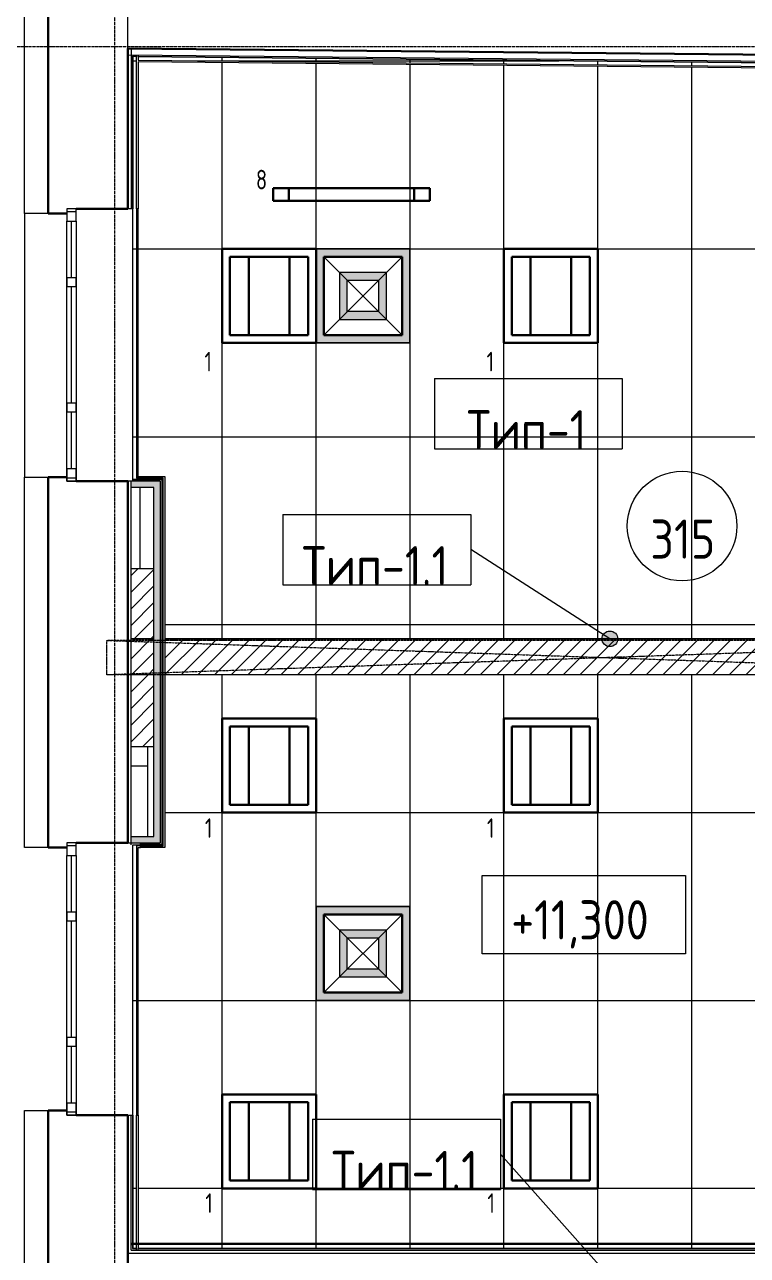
# Model space of a CAD drawing. Header units: millimetres. Extents: x -10438 to 68527, y -5058 to 44223.
# Drawn here: x -7078 to -2460, y 28824 to 36684 of the extents above; entities that cross this region are included whole.
import ezdxf

# ---------------------------------------------------------------- set-up
doc = ezdxf.new("R2010")
doc.units = ezdxf.units.MM
for name, pattern in [('ADSK_Линия сетки', [25, 20, -2.5, 0, -2.5]), ('ADSK_Штрих_ш3 п1_5', [4.5, 3, -1.5]), ('ADSK_Штрихпунктирная 2 точки_ш15 п1_5 п1_5 п1_5', [19.5, 15, -1.5, 0, -1.5, 0, -1.5])]:
    doc.linetypes.add(name, pattern=pattern)
for name, color, linetype, lineweight in [('_ Окна', 7, 'Continuous', 9), ('Аннотация', 7, 'Continuous', 20), ('Каркас', 7, 'Continuous', 18), ('Марки', 7, 'Continuous', 20), ('Марки помещений', 7, 'Continuous', 20), ('Окна', 7, 'Continuous', 9), ('Оси', 7, 'Continuous', 9), ('Отметки', 7, 'Continuous', 9), ('Перекрытие', 7, 'Continuous', 18), ('Потолки', 7, 'Continuous', 9), ('Потолки штриховка', 7, 'Continuous', 9), ('Стены внутренние', 7, 'Continuous', 18), ('Стены наружные', 7, 'Continuous', 18), ('Стены несущие', 7, 'Continuous', 30), ('Стены отделка', 7, 'Continuous', 30), ('Стены перегородки', 7, 'Continuous', 30), ('Стены штриховка', 7, 'Continuous', 9), ('Узлы', 7, 'Continuous', 18)]:
    doc.layers.add(name, color=color, linetype=linetype, lineweight=lineweight)
doc.layers.add('Линии', color=7, linetype='Continuous', lineweight=9, true_color=0x00a600)
doc.styles.add('GOST Common_1', font='GOST_Common.ttf', dxfattribs={"width": 0.9, "height": 250})
doc.styles.add('GOST Common_2', font='GOST_Common.ttf', dxfattribs={"width": 0.9, "height": 250})
doc.styles.add('GOST Common_4', font='GOST_Common.ttf', dxfattribs={"width": 0.8, "height": 350})
doc.styles.add('GOST Common_B', font='', dxfattribs={"width": 0.9, "height": 250})
doc.styles.get('GOST Common_B').set_extended_font_data('GOST Common', bold=True)
pattern_1 = [(45, (0, 0), (-53.03301, 53.03301), [])]

# ---------------------------------------------------------------- blocks, each defined once
blk = doc.blocks.new('окно трехпол с фрамугой - 1700-2320_h_ _нов_-2116852-План потолков 3-го этажа')
at = {"layer": '_ Окна', "lineweight": 18}
for p, q in [((-870, 75), (-870, 135)), ((-870, 135), (-790, 135)), ((-790, 135), (-790, 75)), ((-430, 75), (-430, 135)), ((-430, 135), (-370, 135)), ((-370, 135), (-370, 75)), ((370, 75), (370, 135)), ((370, 135), (430, 135)), ((430, 135), (430, 75)), ((790, 135), (790, 75)), ((870, 135), (790, 135)), ((870, 75), (870, 135)), ((-790, 75), (-870, 75)), ((-370, 75), (-430, 75)), ((430, 75), (370, 75)), ((790, 75), (870, 75))]:
    blk.add_line(p, q, dxfattribs=at)
at = {"layer": '_ Окна'}
for p, q in [((-850, 75), (-850, 135)), ((-790, 105), (-430, 105)), ((-370, 105), (370, 105)), ((430, 105), (790, 105)), ((850, 75), (850, 135))]:
    blk.add_line(p, q, dxfattribs=at)
at = {"layer": 'Окна'}
for p, q in [((-870, 135), (-870, 75)), ((-790, 135), (-870, 135)), ((-790, 135), (-430, 135)), ((-370, 135), (-430, 135)), ((-370, 135), (370, 135)), ((430, 135), (370, 135)), ((430, 135), (790, 135)), ((870, 135), (790, 135)), ((870, 75), (870, 135)), ((-870, 75), (-790, 75)), ((-430, 75), (-790, 75)), ((-430, 75), (-370, 75)), ((370, 75), (-370, 75)), ((370, 75), (430, 75)), ((790, 75), (430, 75)), ((790, 75), (870, 75))]:
    blk.add_line(p, q, dxfattribs=at)
blk = doc.blocks.new('окно трехпол с фрамугой - 1700-2320_h_ _нов_-2116848-План потолков 3-го этажа')
at = {"layer": '_ Окна', "lineweight": 18}
for p, q in [((-870, 75), (-870, 135)), ((-870, 135), (-790, 135)), ((-790, 135), (-790, 75)), ((-430, 75), (-430, 135)), ((-430, 135), (-370, 135)), ((-370, 135), (-370, 75)), ((370, 75), (370, 135)), ((370, 135), (430, 135)), ((430, 135), (430, 75)), ((790, 135), (790, 75)), ((870, 135), (790, 135)), ((870, 75), (870, 135)), ((-790, 75), (-870, 75)), ((-370, 75), (-430, 75)), ((430, 75), (370, 75)), ((790, 75), (870, 75))]:
    blk.add_line(p, q, dxfattribs=at)
at = {"layer": '_ Окна'}
for p, q in [((-850, 75), (-850, 135)), ((-790, 105), (-430, 105)), ((-370, 105), (370, 105)), ((430, 105), (790, 105)), ((850, 75), (850, 135))]:
    blk.add_line(p, q, dxfattribs=at)
at = {"layer": 'Окна'}
for p, q in [((-870, 135), (-870, 75)), ((-790, 135), (-870, 135)), ((-790, 135), (-430, 135)), ((-370, 135), (-430, 135)), ((-370, 135), (370, 135)), ((430, 135), (370, 135)), ((430, 135), (790, 135)), ((870, 135), (790, 135)), ((870, 75), (870, 135)), ((-870, 75), (-790, 75)), ((-430, 75), (-790, 75)), ((-430, 75), (-370, 75)), ((370, 75), (-370, 75)), ((370, 75), (430, 75)), ((790, 75), (430, 75)), ((790, 75), (870, 75))]:
    blk.add_line(p, q, dxfattribs=at)
blk = doc.blocks.new('ADSK_Марка_Помещение_ОдноЗначение - Номер-159740-План потолков 3-го этажа')
at = {"layer": 'Марки помещений'}
blk.add_circle((0, 0), 3.5, dxfattribs=at)
blk = doc.blocks.new('Высотные отметки - Рамка-12095-План потолков 3-го этажа')
at = {"layer": 'Аннотация'}
for p, q in [((-6.5, 0), (-6.5, 5)), ((-6.5, 5), (6.5, 5)), ((6.5, 5), (6.5, 0)), ((6.5, 0), (-6.5, 0))]:
    blk.add_line(p, q, dxfattribs=at)
blk = doc.blocks.new('ADSK_Марка_Потолок - ADSK_Марка и Смещение от уровня-155896-План потолков 3-го этажа')
at = {"layer": 'Марки'}
for p, q in [((-6, 4.5), (-6, 0)), ((-6, 4.5), (6, 4.5)), ((6, 4.5), (6, 0)), ((-6, 0), (6, 0))]:
    blk.add_line(p, q, dxfattribs=at)

msp = doc.modelspace()

# ---------------------------------------------------------------- hatches: boundary and pattern name
at = {"layer": 'Марки'}
h = msp.add_hatch(color=256, dxfattribs=at)
edge = h.paths.add_edge_path()
edge.add_arc((-3338.894, 32761.224), 50, 0, 360)
at = {"layer": 'Потолки штриховка', "lineweight": 18}
h = msp.add_hatch(dxfattribs=at)
h.set_pattern_fill('FP_14', color=256, style=0, pattern_type=2)
h.set_pattern_definition([(90, (-3416.2, 32851.6), (600, -4e-14), []), (0, (-3416.2, 32851.6), (0, -1200), [])])
h.paths.add_polyline_path([(-6385.788, 28869.307), (-6362.788, 28869.307), (-6362.788, 28892.307), (-6385.788, 28892.307), (-6385.788, 28873.907)])
h.paths.add_polyline_path([(-6387.788, 28867.307), (-6385.788, 28869.307), (-6387.788, 28869.307)])
h.paths.add_polyline_path([(-1006.598, 28867.307), (-1004.663, 28867.373), (-1006.598, 28869.307), (-1006.598, 28867.369)])
h.paths.add_polyline_path([(-5386.449, 28869.307), (-1039.598, 28869.307), (-1039.636, 28892.307), (-6352.788, 28892.307), (-6352.788, 28869.307), (-6109.183, 28869.307)])
h.paths.add_polyline_path([(-1024.64, 28869.307), (-1006.598, 28869.307), (-1006.598, 31482.297), (-305, 31481.797), (-305.267, 31510.797), (-1029.598, 31510.797), (-1029.598, 28869.307)])
h.paths.add_polyline_path([(-6362.788, 28902.307), (-6362.788, 31438.253), (-6191.576, 31438.253), (-6191.576, 32531.224), (-6199.576, 32531.224), (-6199.576, 31448.253), (-6201.576, 31448.253), (-6201.576, 31446.253), (-6385.788, 31446.253), (-6385.788, 28902.307)])
h.paths.add_polyline_path([(-2495.512, 28902.307), (-1039.598, 28902.307), (-1039.598, 31520.797), (-305, 31520.797), (-305, 32531.224), (-6181.576, 32531.224), (-6181.576, 31428.253), (-6352.788, 31428.253), (-6352.788, 28902.307), (-3940.98, 28902.307)])
h.paths.add_polyline_path([(-380.435, 31239.797), (-280, 31239.797), (-280.327, 31429.797), (-900.598, 31429.797), (-900.598, 31239.797), (-688.676, 31239.797)])
h.paths.add_polyline_path([(-295, 31481.797), (-292, 31481.797), (-292, 32531.224), (-295, 32531.224), (-295, 31510.797)])
h.paths.add_polyline_path([(-3940.98, 32761.224), (-305, 32761.224), (-305, 36385.696), (-6352.788, 36445.958), (-6352.788, 33798.253), (-6181.576, 33798.253), (-6181.576, 32761.224), (-5386.449, 32761.224)])
h.paths.add_polyline_path([(-292, 32761.224), (-292, 36418.568), (-6352.788, 36478.959), (-6352.681, 36455.957), (-295, 36395.597), (-295, 32761.224)])
h.paths.add_polyline_path([(-6385.788, 36479.288), (-6387.788, 36480.959), (-6387.788, 36479.308)])
h.paths.add_polyline_path([(-6191.576, 32761.224), (-6191.576, 33788.253), (-6362.788, 33788.253), (-6362.788, 36479.059), (-6385.788, 36478.959), (-6385.788, 33780.253), (-6201.578, 33780.253), (-6201.576, 33778.253), (-6199.576, 33778.253), (-6199.576, 32761.224)])
h.paths.add_polyline_path([(-290, 36418.548), (-290.101, 36420.449), (-292, 36418.568)])
at = {"layer": 'Потолки штриховка', "lineweight": 18, "true_color": 0x787878}
h = msp.add_hatch(dxfattribs=at)
h.set_pattern_fill('FP_50', color=8, style=0, pattern_type=2)
h.set_pattern_definition(pattern_1)
h.paths.add_polyline_path([(-6293.612, 32071.224), (-6251.576, 32071.224), (-6251.576, 32531.224), (-6397.788, 32531.224), (-6397.788, 32071.224)])
h.paths.add_polyline_path([(-6341.758, 32761.224), (-6251.576, 32761.224), (-6251.576, 33211.224), (-6397.788, 33211.224), (-6397.788, 32761.224)])
h = msp.add_hatch(dxfattribs=at)
h.set_pattern_fill('FP_50', color=8, style=0, pattern_type=2)
h.set_pattern_definition(pattern_1)
h.paths.add_polyline_path([(-313.612, 32531.224), (-305, 32531.224), (-305, 32761.224), (-6181.576, 32761.224), (-6181.576, 32531.224), (-327.308, 32531.224)])
h.paths.add_polyline_path([(-6397.788, 32531.224), (-6251.576, 32531.224), (-6251.576, 32761.224), (-6397.788, 32761.224)])
h.paths.add_polyline_path([(-292, 32531.224), (-292, 32761.224), (-295, 32761.224), (-295, 32531.224)])
h.paths.add_polyline_path([(-6199.576, 32531.224), (-6191.576, 32531.224), (-6191.576, 32761.224), (-6199.576, 32761.224), (-6199.576, 32637.049)])
at = {"layer": 'Стены внутренние'}
for points in [[(-6341.758, 33728.253), (-6251.576, 33728.253), (-6251.576, 33768.253), (-6397.788, 33768.253), (-6397.788, 33728.253), (-6385.788, 33728.253)], [(-6211.576, 31498.253), (-6211.576, 33768.253), (-6251.576, 33768.253), (-6251.576, 31498.253)], [(-6211.576, 31458.253), (-6211.576, 31498.253), (-6397.788, 31498.253), (-6397.649, 31458.253), (-6251.576, 31458.253)]]:
    msp.add_hatch(color=256, dxfattribs=at).paths.add_polyline_path(points)
at = {"layer": 'Узлы', "true_color": 0x939393}
h = msp.add_hatch(color=252, dxfattribs=at)
h.paths.add_polyline_path([(-5216.225, 34651.594), (-4616.225, 34651.594), (-4616.225, 35251.594), (-5216.225, 35251.594), (-5216.225, 34701.594)])
h.paths.add_polyline_path([(-5166.225, 34701.594), (-5166.225, 35201.594), (-4666.225, 35201.594), (-4666.225, 34701.594)])
h.paths.add_polyline_path([(-5066.225, 34801.594), (-4766.225, 34801.594), (-4766.225, 35101.594), (-5066.225, 35101.594), (-5066.225, 34851.594)])
h.paths.add_polyline_path([(-5016.225, 34851.594), (-5016.225, 35051.594), (-4816.225, 35051.594), (-4816.225, 34851.594)])
h = msp.add_hatch(color=252, dxfattribs=at)
h.paths.add_polyline_path([(-5216.225, 30451.594), (-4616.225, 30451.594), (-4616.225, 31051.594), (-5216.225, 31051.594), (-5216.225, 30501.594)])
h.paths.add_polyline_path([(-4666.225, 30501.594), (-5166.225, 30501.594), (-5166.225, 31001.594), (-4666.225, 31001.594), (-4666.225, 30686.925)])
h.paths.add_polyline_path([(-5066.225, 30601.594), (-4766.225, 30601.594), (-4766.225, 30901.594), (-5066.225, 30901.594), (-5066.225, 30651.594)])
h.paths.add_polyline_path([(-5016.225, 30651.594), (-5016.225, 30851.594), (-4816.225, 30851.594), (-4816.225, 30651.594)])

# ---------------------------------------------------------------- linework, layer by layer
at = {"layer": 'Каркас', "color": 8, "linetype": 'ADSK_Штрих_ш3 п1_5', "lineweight": 9, "true_color": 0x808080}
for p, q in [((-6341.758, 33728.253), (-6341.758, 33211.224)), ((-6251.576, 32761.224), (-6397.788, 32761.224)), ((-6191.576, 32761.224), (-6199.576, 32761.224)), ((-305, 32761.224), (-6181.576, 32761.224)), ((-6251.576, 32531.224), (-6397.788, 32531.224)), ((-6191.576, 32531.224), (-6199.576, 32531.224)), ((-305, 32531.224), (-6181.576, 32531.224)), ((-6293.612, 32071.224), (-6293.612, 31498.253))]:
    msp.add_line(p, q, dxfattribs=at)
at = {"layer": 'Линии', "color": 5, "lineweight": 30, "true_color": 0x0000ff}
for p, q in [((-5490, 35559.027), (-5490, 35639.027)), ((-5490, 35639.027), (-4490, 35639.027)), ((-5390, 35559.027), (-5390, 35639.027)), ((-4590, 35639.027), (-4590, 35559.027)), ((-4490, 35639.027), (-4490, 35559.027)), ((-4490, 35559.027), (-5490, 35559.027)), ((-5816.225, 35251.594), (-5216.225, 35251.594)), ((-5816.225, 34651.594), (-5816.225, 35251.594)), ((-5216.225, 35251.594), (-5216.225, 34651.594)), ((-5266.225, 35201.594), (-5766.225, 35201.594)), ((-5766.225, 35201.594), (-5766.225, 34701.594)), ((-5646.225, 35201.594), (-5646.225, 34701.594)), ((-5386.225, 35201.594), (-5386.225, 34701.594)), ((-5266.225, 34701.594), (-5266.225, 35201.594)), ((-4666.225, 35201.594), (-5166.225, 35201.594)), ((-5166.225, 35201.594), (-5166.225, 34701.594)), ((-4666.225, 34701.594), (-4666.225, 35201.594)), ((-5766.225, 34701.594), (-5266.225, 34701.594)), ((-5166.225, 34701.594), (-4666.225, 34701.594)), ((-5216.225, 34651.594), (-5816.225, 34651.594)), ((-5816.225, 32251.594), (-5216.225, 32251.594)), ((-5816.225, 31651.594), (-5816.225, 32251.594)), ((-5216.225, 32251.594), (-5216.225, 31651.594)), ((-4016.225, 32251.594), (-3416.225, 32251.594)), ((-4016.225, 31651.594), (-4016.225, 32251.594)), ((-3416.225, 32251.594), (-3416.225, 31651.594)), ((-5266.225, 32201.594), (-5766.225, 32201.594)), ((-5766.225, 32201.594), (-5766.225, 31701.594)), ((-5646.225, 32201.594), (-5646.225, 31701.594)), ((-5386.225, 32201.594), (-5386.225, 31701.594)), ((-5266.225, 31701.594), (-5266.225, 32201.594)), ((-3466.225, 32201.594), (-3966.225, 32201.594)), ((-3966.225, 32201.594), (-3966.225, 31701.594)), ((-3846.225, 32201.594), (-3846.225, 31701.594)), ((-3586.225, 32201.594), (-3586.225, 31701.594)), ((-3466.225, 31701.594), (-3466.225, 32201.594)), ((-5766.225, 31701.594), (-5266.225, 31701.594)), ((-3966.225, 31701.594), (-3466.225, 31701.594)), ((-5216.225, 31651.594), (-5816.225, 31651.594)), ((-3416.225, 31651.594), (-4016.225, 31651.594)), ((-4666.225, 31001.594), (-5166.225, 31001.594)), ((-5166.225, 31001.594), (-5166.225, 30501.594)), ((-4666.225, 30501.594), (-4666.225, 31001.594)), ((-5166.225, 30501.594), (-4666.225, 30501.594)), ((-5816.225, 29851.594), (-5216.225, 29851.594)), ((-5816.225, 29251.594), (-5816.225, 29851.594)), ((-5266.225, 29801.594), (-5766.225, 29801.594)), ((-5766.225, 29801.594), (-5766.225, 29301.594)), ((-5646.225, 29801.594), (-5646.225, 29301.594)), ((-5386.225, 29801.594), (-5386.225, 29301.594)), ((-5266.225, 29301.594), (-5266.225, 29801.594)), ((-5216.225, 29851.594), (-5216.225, 29251.594)), ((-5216.225, 29251.594), (-5816.225, 29251.594)), ((-5766.225, 29301.594), (-5266.225, 29301.594))]:
    msp.add_line(p, q, dxfattribs=at)
at = {"layer": 'Линии', "color": 7, "lineweight": 18}
for p, q in [((-5216.225, 35251.594), (-4616.225, 35251.594)), ((-5216.225, 34651.594), (-5216.225, 35251.594)), ((-4616.225, 35251.594), (-4616.225, 34651.594)), ((-5166.225, 35201.594), (-4666.225, 34701.594)), ((-4666.225, 35201.594), (-5166.225, 34701.594)), ((-4616.225, 34651.594), (-5216.225, 34651.594)), ((-5216.225, 31051.594), (-4616.225, 31051.594)), ((-5216.225, 30451.594), (-5216.225, 31051.594)), ((-4616.225, 31051.594), (-4616.225, 30451.594)), ((-5166.225, 31001.594), (-4666.225, 30501.594)), ((-4666.225, 31001.594), (-5166.225, 30501.594)), ((-4616.225, 30451.594), (-5216.225, 30451.594))]:
    msp.add_line(p, q, dxfattribs=at)
at = {"layer": 'Линии', "color": 7}
for p, q in [((-4616.225, 35251.594), (-5216.225, 35251.594)), ((-5216.225, 35251.594), (-5216.225, 34651.594)), ((-4616.225, 34651.594), (-4616.225, 35251.594)), ((-5166.225, 34701.594), (-5166.225, 35201.594)), ((-5166.225, 35201.594), (-4666.225, 35201.594)), ((-4666.225, 35201.594), (-4666.225, 34701.594)), ((-5066.225, 35101.594), (-5066.225, 34801.594)), ((-4766.225, 35101.594), (-5066.225, 35101.594)), ((-4766.225, 34801.594), (-4766.225, 35101.594)), ((-5016.225, 35051.594), (-4816.225, 35051.594)), ((-5016.225, 34851.594), (-5016.225, 35051.594)), ((-4816.225, 35051.594), (-4816.225, 34851.594)), ((-4816.225, 34851.594), (-5016.225, 34851.594)), ((-5066.225, 34801.594), (-4766.225, 34801.594)), ((-4666.225, 34701.594), (-5166.225, 34701.594)), ((-5216.225, 34651.594), (-4616.225, 34651.594)), ((-4616.225, 31051.594), (-5216.225, 31051.594)), ((-5216.225, 31051.594), (-5216.225, 30451.594)), ((-4616.225, 30451.594), (-4616.225, 31051.594)), ((-5166.225, 30501.594), (-5166.225, 31001.594)), ((-5166.225, 31001.594), (-4666.225, 31001.594)), ((-4666.225, 31001.594), (-4666.225, 30501.594)), ((-5066.225, 30901.594), (-5066.225, 30601.594)), ((-4766.225, 30901.594), (-5066.225, 30901.594)), ((-4766.225, 30601.594), (-4766.225, 30901.594)), ((-5016.225, 30851.594), (-4816.225, 30851.594)), ((-5016.225, 30651.594), (-5016.225, 30851.594)), ((-4816.225, 30851.594), (-4816.225, 30651.594)), ((-5066.225, 30601.594), (-4766.225, 30601.594)), ((-4816.225, 30651.594), (-5016.225, 30651.594)), ((-4666.225, 30501.594), (-5166.225, 30501.594)), ((-5216.225, 30451.594), (-4616.225, 30451.594))]:
    msp.add_line(p, q, dxfattribs=at)
at = {"layer": 'Линии', "color": 1, "lineweight": 30, "true_color": 0xff0000}
for p, q in [((-4016.225, 35251.594), (-3416.225, 35251.594)), ((-4016.225, 34651.594), (-4016.225, 35251.594)), ((-3416.225, 35251.594), (-3416.225, 34651.594)), ((-3466.225, 35201.594), (-3966.225, 35201.594)), ((-3966.225, 35201.594), (-3966.225, 34701.594)), ((-3846.225, 35201.594), (-3846.225, 34701.594)), ((-3586.225, 35201.594), (-3586.225, 34701.594)), ((-3466.225, 34701.594), (-3466.225, 35201.594)), ((-3966.225, 34701.594), (-3466.225, 34701.594)), ((-3416.225, 34651.594), (-4016.225, 34651.594)), ((-4016.225, 29851.594), (-3416.225, 29851.594)), ((-4016.225, 29251.594), (-4016.225, 29851.594)), ((-3466.225, 29801.594), (-3966.225, 29801.594)), ((-3966.225, 29801.594), (-3966.225, 29301.594)), ((-3846.225, 29801.594), (-3846.225, 29301.594)), ((-3586.225, 29801.594), (-3586.225, 29301.594)), ((-3466.225, 29301.594), (-3466.225, 29801.594)), ((-3416.225, 29851.594), (-3416.225, 29251.594)), ((-3416.225, 29251.594), (-4016.225, 29251.594)), ((-3966.225, 29301.594), (-3466.225, 29301.594))]:
    msp.add_line(p, q, dxfattribs=at)
at = {"layer": 'Линии', "color": 7, "linetype": 'ADSK_Штрихпунктирная 2 точки_ш15 п1_5 п1_5 п1_5'}
for p, q in [((-6552.1, 32531.224), (-6552.1, 32751.224)), ((-148.967, 32751.224), (-6552.1, 32751.224)), ((-148.967, 32751.224), (-6552.1, 32531.224)), ((-6552.1, 32751.224), (-148.967, 32530.912)), ((-148.967, 32531.224), (-6552.1, 32531.224))]:
    msp.add_line(p, q, dxfattribs=at)
at = {"layer": 'Марки'}
for p, q in [((-3338.894, 32761.224), (-4227.469, 33331.132)), ((-3338.894, 28685.307), (-4038.313, 29469.043))]:
    msp.add_line(p, q, dxfattribs=at)
msp.add_circle((-3338.894, 32761.224), 50, dxfattribs=at)
at = {"layer": 'Оси', "linetype": 'ADSK_Линия сетки'}
for p, q in [((-6500.435, -4258.205), (-6500.435, 44110.064)), ((-9638.275, 36545), (56004.853, 36545))]:
    msp.add_line(p, q, dxfattribs=at)
at = {"layer": 'Перекрытие'}
msp.add_line((-6293.612, 31946.989), (-6397.788, 31946.989), dxfattribs=at)
at = {"layer": 'Потолки'}
for p, q in [((-6397.788, 33211.224), (-6251.576, 33211.224)), ((-6397.788, 32761.224), (-6251.576, 32761.224)), ((-6199.576, 32761.224), (-6191.576, 32761.224)), ((-6181.576, 32761.224), (-305, 32761.224)), ((-6251.576, 32531.224), (-6397.788, 32531.224)), ((-6191.576, 32531.224), (-6199.576, 32531.224)), ((-305, 32531.224), (-6181.576, 32531.224)), ((-6251.576, 32071.224), (-6397.788, 32071.224))]:
    msp.add_line(p, q, dxfattribs=at)
at = {"layer": 'Стены внутренние'}
for p, q in [((-6362.788, 35508.253), (-6362.788, 33788.253)), ((-6352.788, 33798.253), (-6352.788, 35508.253)), ((-6362.788, 33788.253), (-6352.788, 33788.253)), ((-6397.788, 31446.253), (-6397.788, 31458.253)), ((-6337.788, 31438.253), (-6362.788, 31438.253)), ((-6362.788, 31438.253), (-6362.788, 29718.253)), ((-6352.788, 31428.253), (-6337.788, 31428.253)), ((-6352.788, 29718.253), (-6352.788, 31428.253))]:
    msp.add_line(p, q, dxfattribs=at)
at = {"layer": 'Стены наружные'}
for p, q in [((-7077.788, 35478.253), (-7077.788, 33793.253)), ((-6385.788, 33780.253), (-6385.788, 35508.253)), ((-6385.788, 31446.253), (-6337.788, 31446.253)), ((-6385.788, 29718.253), (-6385.788, 31446.253))]:
    msp.add_line(p, q, dxfattribs=at)
at = {"layer": 'Стены несущие'}
for p, q in [((-6927.788, 35478.253), (-6927.788, 43344.724)), ((-6927.788, 42834.712), (-6927.788, 35479.253)), ((-260, 36470.252), (-6417.788, 36531.61)), ((-6417.788, 35508.253), (-6417.788, 36531.61)), ((-6807.788, 35478.253), (-6927.788, 35478.253)), ((-6417.788, 35508.253), (-6747.788, 35508.253)), ((-6927.788, 33793.253), (-6927.788, 31429.253)), ((-6927.788, 33793.253), (-6807.788, 33793.253)), ((-6927.788, 31428.253), (-6927.788, 33793.253)), ((-6747.788, 33768.253), (-6417.788, 33768.253)), ((-6417.788, 33768.253), (-6417.788, 31458.253)), ((-6417.788, 31458.253), (-6747.788, 31458.253)), ((-6807.788, 31428.253), (-6927.788, 31428.253)), ((-6927.788, 29748.253), (-6927.788, 27383.256)), ((-6927.788, 29748.253), (-6807.788, 29748.253)), ((-6927.788, 27384.256), (-6927.788, 29748.253)), ((-6747.788, 29718.253), (-6417.788, 29718.253)), ((-6417.788, 29718.253), (-6417.788, 27413.256))]:
    msp.add_line(p, q, dxfattribs=at)
at = {"layer": 'Стены отделка', "lineweight": 9}
for p, q in [((-7077.788, 35478.253), (-7077.788, 43495.735)), ((-6417.788, 36531.186), (-6397.788, 36531.186)), ((-6416.62, 36491.596), (-6416.221, 36531.594)), ((-6416.62, 36491.596), (-280, 36430.449)), ((-6397.788, 36531.186), (-6397.788, 36481.408)), ((-6362.788, 36479.059), (-6385.788, 36479.288)), ((-6385.788, 36479.288), (-6385.788, 35508.253)), ((-6362.788, 35508.253), (-6362.788, 36479.059)), ((-292, 36418.568), (-6352.788, 36478.959)), ((-6352.788, 36478.959), (-6352.788, 36455.958)), ((-6352.788, 36455.958), (-295, 36395.597)), ((-6352.788, 36445.958), (-6352.788, 35508.253)), ((-305, 36385.696), (-6352.788, 36445.958)), ((-6927.788, 35478.253), (-7077.788, 35478.253)), ((-6927.788, 35479.253), (-6927.788, 35478.253)), ((-6385.788, 35508.253), (-6417.788, 35508.253)), ((-6397.788, 35508.253), (-6397.788, 35509.253)), ((-6352.788, 35508.253), (-6362.788, 35508.253)), ((-7077.788, 31428.253), (-7077.788, 33793.253)), ((-7077.788, 33793.253), (-6927.788, 33793.253)), ((-6211.576, 33768.253), (-6417.788, 33768.253)), ((-6397.788, 31498.253), (-6397.788, 33768.253)), ((-6251.576, 33728.253), (-6397.788, 33728.253)), ((-6385.788, 33768.253), (-6385.788, 33780.253)), ((-6385.788, 33780.253), (-6201.576, 33780.253)), ((-6352.788, 33788.253), (-6352.788, 33798.253)), ((-6352.788, 33798.253), (-6181.576, 33798.253)), ((-6191.576, 33788.253), (-6352.788, 33788.253)), ((-6251.576, 31498.253), (-6251.576, 33728.253)), ((-6211.576, 33768.253), (-6211.576, 31458.253)), ((-6199.576, 33778.253), (-6199.576, 31448.253)), ((-6191.576, 31438.253), (-6191.576, 33788.253)), ((-6181.576, 33798.253), (-6181.576, 31428.253)), ((-6417.788, 31458.253), (-6211.576, 31458.253)), ((-6397.788, 31458.253), (-6397.788, 31498.253)), ((-6397.788, 31498.253), (-6251.576, 31498.253)), ((-6337.788, 31446.253), (-6337.788, 31458.253)), ((-6201.576, 31446.253), (-6337.788, 31446.253)), ((-6927.788, 31428.253), (-7077.788, 31428.253)), ((-6927.788, 31429.253), (-6927.788, 31428.253)), ((-6337.788, 31438.253), (-6191.576, 31438.253)), ((-6337.788, 31428.253), (-6337.788, 31438.253)), ((-6181.576, 31428.253), (-6337.788, 31428.253)), ((-7077.788, 27383.256), (-7077.788, 29748.253)), ((-7077.788, 29748.253), (-6927.788, 29748.253)), ((-6417.788, 29718.253), (-6385.788, 29718.253)), ((-6385.788, 29718.253), (-6385.788, 28902.307)), ((-6362.788, 28869.307), (-6362.788, 29718.253)), ((-6362.788, 29718.253), (-6352.788, 29718.253)), ((-6352.788, 29718.253), (-6352.788, 28869.307)), ((-6397.788, 28857.307), (-6397.788, 28867.307)), ((-6397.788, 28857.307), (-280, 28857.307)), ((-6385.788, 28902.307), (-1039.598, 28902.307)), ((-1039.598, 28892.307), (-6385.788, 28892.307)), ((-6385.788, 28892.307), (-6385.788, 28869.307)), ((-6385.788, 28869.307), (-6362.788, 28869.307)), ((-6352.788, 28869.307), (-1039.598, 28869.307))]:
    msp.add_line(p, q, dxfattribs=at)
at = {"layer": 'Стены перегородки', "lineweight": 18}
msp.add_line((-6417.788, 28837.307), (-260, 28837.307), dxfattribs=at)
at = {"layer": 'Стены штриховка'}
for p, q in [((-6417.788, 36531.61), (-6417.788, 36911.628)), ((-6397.788, 36481.408), (-6397.788, 35509.253)), ((-6362.788, 36481.059), (-6387.788, 36481.308)), ((-6387.788, 36481.308), (-6387.788, 35508.253)), ((-6362.788, 36491.059), (-6362.788, 36479.059)), ((-6352.788, 36490.96), (-6352.788, 36478.959)), ((-290, 36420.548), (-6352.788, 36480.959)), ((-6385.788, 33778.253), (-6199.576, 33778.253)), ((-6201.576, 33780.253), (-6201.576, 31446.253)), ((-6201.576, 33780.253), (-6199.576, 33780.253)), ((-6199.576, 33780.253), (-6199.576, 33778.253)), ((-6199.576, 31448.253), (-6337.788, 31448.253)), ((-6199.576, 31446.253), (-6201.576, 31446.253)), ((-6199.576, 31448.253), (-6199.576, 31446.253)), ((-6397.788, 28867.307), (-6397.788, 29718.253)), ((-6387.788, 29718.253), (-6387.788, 28902.307)), ((-6397.788, 28902.307), (-6385.788, 28902.307)), ((-6397.788, 28892.307), (-6385.788, 28892.307)), ((-6387.788, 28892.307), (-6387.788, 28867.307)), ((-6387.788, 28867.307), (-6362.788, 28867.307)), ((-6362.788, 28857.307), (-6362.788, 28869.307)), ((-6352.788, 28857.307), (-6352.788, 28869.307)), ((-6352.788, 28867.307), (-1039.598, 28867.307))]:
    msp.add_line(p, q, dxfattribs=at)

# ---------------------------------------------------------------- block references
at = {"layer": 'Марки', "xscale": 99.99999999999993, "yscale": 99.99999999999993, "zscale": 99.99999999999993}
for p in [(-3859.573, 33974.397), (-4827.469, 33106.132), (-4638.313, 29244.043)]:
    msp.add_blockref('ADSK_Марка_Потолок - ADSK_Марка и Смещение от уровня-155896-План потолков 3-го этажа', p, dxfattribs=at)
at = {"layer": 'Марки помещений', "xscale": 99.99999999999993, "yscale": 99.99999999999993, "zscale": 99.99999999999993}
msp.add_blockref('ADSK_Марка_Помещение_ОдноЗначение - Номер-159740-План потолков 3-го этажа', (-2877.847, 33481.667), dxfattribs=at)
at = {"layer": 'Окна', "rotation": 90.0000000000002}
for name, p in [('окно трехпол с фрамугой - 1700-2320_h_ _нов_-2116852-План потолков 3-го этажа', (-6672.788, 34638.253)), ('окно трехпол с фрамугой - 1700-2320_h_ _нов_-2116848-План потолков 3-го этажа', (-6672.788, 30588.253))]:
    msp.add_blockref(name, p, dxfattribs=at)
at = {"layer": 'Отметки', "lineweight": 20, "xscale": 99.99999999999993, "yscale": 99.99999999999993, "zscale": 99.99999999999993}
msp.add_blockref('Высотные отметки - Рамка-12095-План потолков 3-го этажа', (-3505.378, 30749.793), dxfattribs=at)

# ---------------------------------------------------------------- texts
at = {"layer": 'Аннотация', "lineweight": 9, "char_height": 125, "width": 175.5, "attachment_point": 5, "line_spacing_factor": 1.022766, "style": 'GOST Common_4'}
for s, insert in [('\\pt180,360,540,720,900,1080,1260,1440,1620,1800,1980,2160,2340,2520,2700,2880,3060,3240,3420,3600,3780,3960,4140,4320,4500,4680,4860,5040,5220,5400,5580,5760;8 ', (-5564.199, 35694.082)), ('\\pt180,360,540,720,900,1080,1260,1440,1620,1800,1980,2160,2340,2520,2700,2880,3060,3240,3420,3600,3780,3960,4140,4320,4500,4680,4860,5040,5220,5400,5580,5760;1 ', (-5904.776, 34531.817)), ('\\pt180,360,540,720,900,1080,1260,1440,1620,1800,1980,2160,2340,2520,2700,2880,3060,3240,3420,3600,3780,3960,4140,4320,4500,4680,4860,5040,5220,5400,5580,5760;1 ', (-4102.723, 34531.817)), ('\\pt180,360,540,720,900,1080,1260,1440,1620,1800,1980,2160,2340,2520,2700,2880,3060,3240,3420,3600,3780,3960,4140,4320,4500,4680,4860,5040,5220,5400,5580,5760;1 ', (-5902.283, 31552.607)), ('\\pt180,360,540,720,900,1080,1260,1440,1620,1800,1980,2160,2340,2520,2700,2880,3060,3240,3420,3600,3780,3960,4140,4320,4500,4680,4860,5040,5220,5400,5580,5760;1 ', (-4100.229, 31552.607)), ('\\pt180,360,540,720,900,1080,1260,1440,1620,1800,1980,2160,2340,2520,2700,2880,3060,3240,3420,3600,3780,3960,4140,4320,4500,4680,4860,5040,5220,5400,5580,5760;1 ', (-5899.446, 29157.187)), ('\\pt180,360,540,720,900,1080,1260,1440,1620,1800,1980,2160,2340,2520,2700,2880,3060,3240,3420,3600,3780,3960,4140,4320,4500,4680,4860,5040,5220,5400,5580,5760;1 ', (-4097.392, 29157.187))]:
    msp.add_mtext(s, dxfattribs=dict(at, insert=insert))
at = {"layer": 'Марки', "lineweight": 9, "char_height": 250, "attachment_point": 5, "line_spacing_factor": 1.022766, "style": 'GOST Common_B'}
for s, insert, width in [('\\pt1143,2286,3429,4572,5715,6858,8001,9144,10287,11430,12573,13716,14859,16002,17145,18288,19431,20574,21717,22860,24003,25146,26289,27432,28575,29718,30861,32004,33147,34290,35433,36576;Тип-1', (-3870.204, 34096.553), 792), ('\\pt1143,2286,3429,4572,5715,6858,8001,9144,10287,11430,12573,13716,14859,16002,17145,18288,19431,20574,21717,22860,24003,25146,26289,27432,28575,29718,30861,32004,33147,34290,35433,36576;Тип-1.1', (-4838.1, 33228.287), 982.8), ('\\pt1143,2286,3429,4572,5715,6858,8001,9144,10287,11430,12573,13716,14859,16002,17145,18288,19431,20574,21717,22860,24003,25146,26289,27432,28575,29718,30861,32004,33147,34290,35433,36576;Тип-1.1', (-4648.944, 29366.199), 982.8)]:
    msp.add_mtext(s, dxfattribs=dict(at, insert=insert, width=width))
at = {"layer": 'Марки помещений', "lineweight": 9, "insert": (-2872.904, 33398.085), "char_height": 250, "width": 441, "attachment_point": 5, "line_spacing_factor": 1.022766, "style": 'GOST Common_1'}
msp.add_mtext('\\pt450,900,1350,1800,2250,2700,3150,3600,4050,4500,4950,5400,5850,6300,6750,7200,7650,8100,8550,9000,9450,9900,10350,10800,11250,11700,12150,12600,13050,13500,13950,14400;315', dxfattribs=at)
at = {"layer": 'Отметки', "lineweight": 20, "insert": (-3969.253, 31091.579), "char_height": 250, "width": 1113.30067, "attachment_point": 1, "line_spacing_factor": 1.022761, "style": 'GOST Common_2'}
msp.add_mtext('+11,300', dxfattribs=at)

doc.saveas('drawing.dxf')
